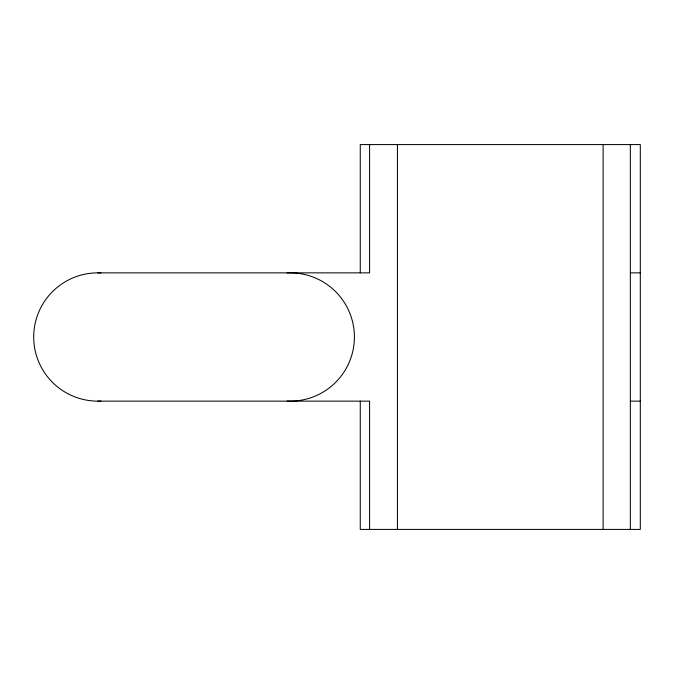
<?xml version="1.0" encoding="UTF-8"?>
<svg xmlns="http://www.w3.org/2000/svg" width="674" height="674" viewBox="0 0 674 674"><rect width="100%" height="100%" fill="white"/><g stroke="black" fill="none" stroke-linecap="round" stroke-linejoin="round"><path stroke-width="1.01" d="M97.84 272.86L369.588 272.86L369.588 144.581M630.342 272.86L640.3 272.86M97.84 401.14L369.588 401.14L369.588 529.419M630.342 401.14L640.3 401.14M630.342 144.581L630.342 529.419M603.129 144.581L603.129 529.419M397.433 144.581L397.433 529.419M360.261 272.86L360.261 144.581L640.3 144.581L640.3 529.419L360.261 529.419L360.261 401.14M100.974 401.064A64.14 64.14 0 0 1 33.7 337A64.14 64.14 0 0 1 100.974 272.936M287.132 272.936A64.14 64.14 0 0 1 354.406 337A64.14 64.14 0 0 1 287.132 401.064"/></g></svg>
